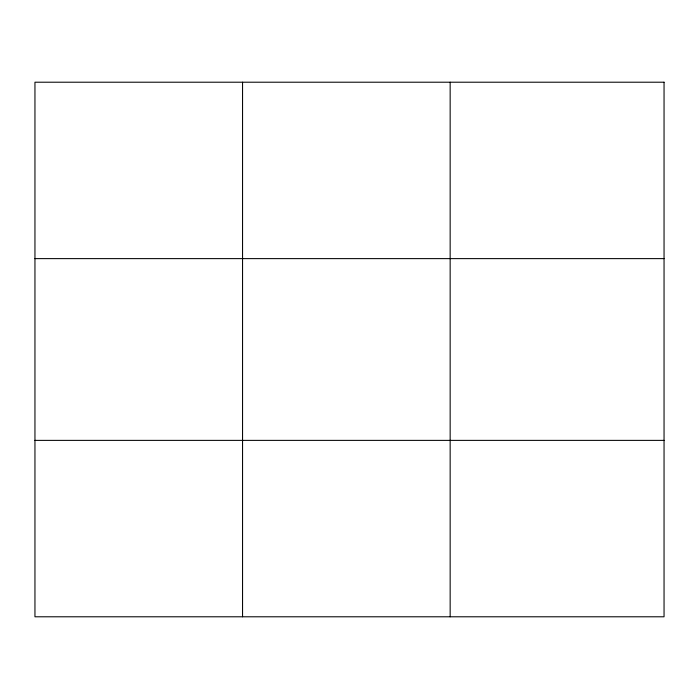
<?xml version="1.0" encoding="UTF-8"?>
<svg xmlns="http://www.w3.org/2000/svg" width="699" height="699" viewBox="0 0 699 699"><rect width="100%" height="100%" fill="white"/><g stroke="black" fill="none" stroke-linecap="round" stroke-linejoin="round"><path stroke-width="1.05" d="M242.553 616.789L242.553 82.211M450.156 616.789L450.156 82.211M34.95 258.621L664.05 258.621M34.95 440.379L664.05 440.379M664.05 82.211L664.05 616.789L34.95 616.789L34.95 82.211L664.05 82.211"/></g></svg>
